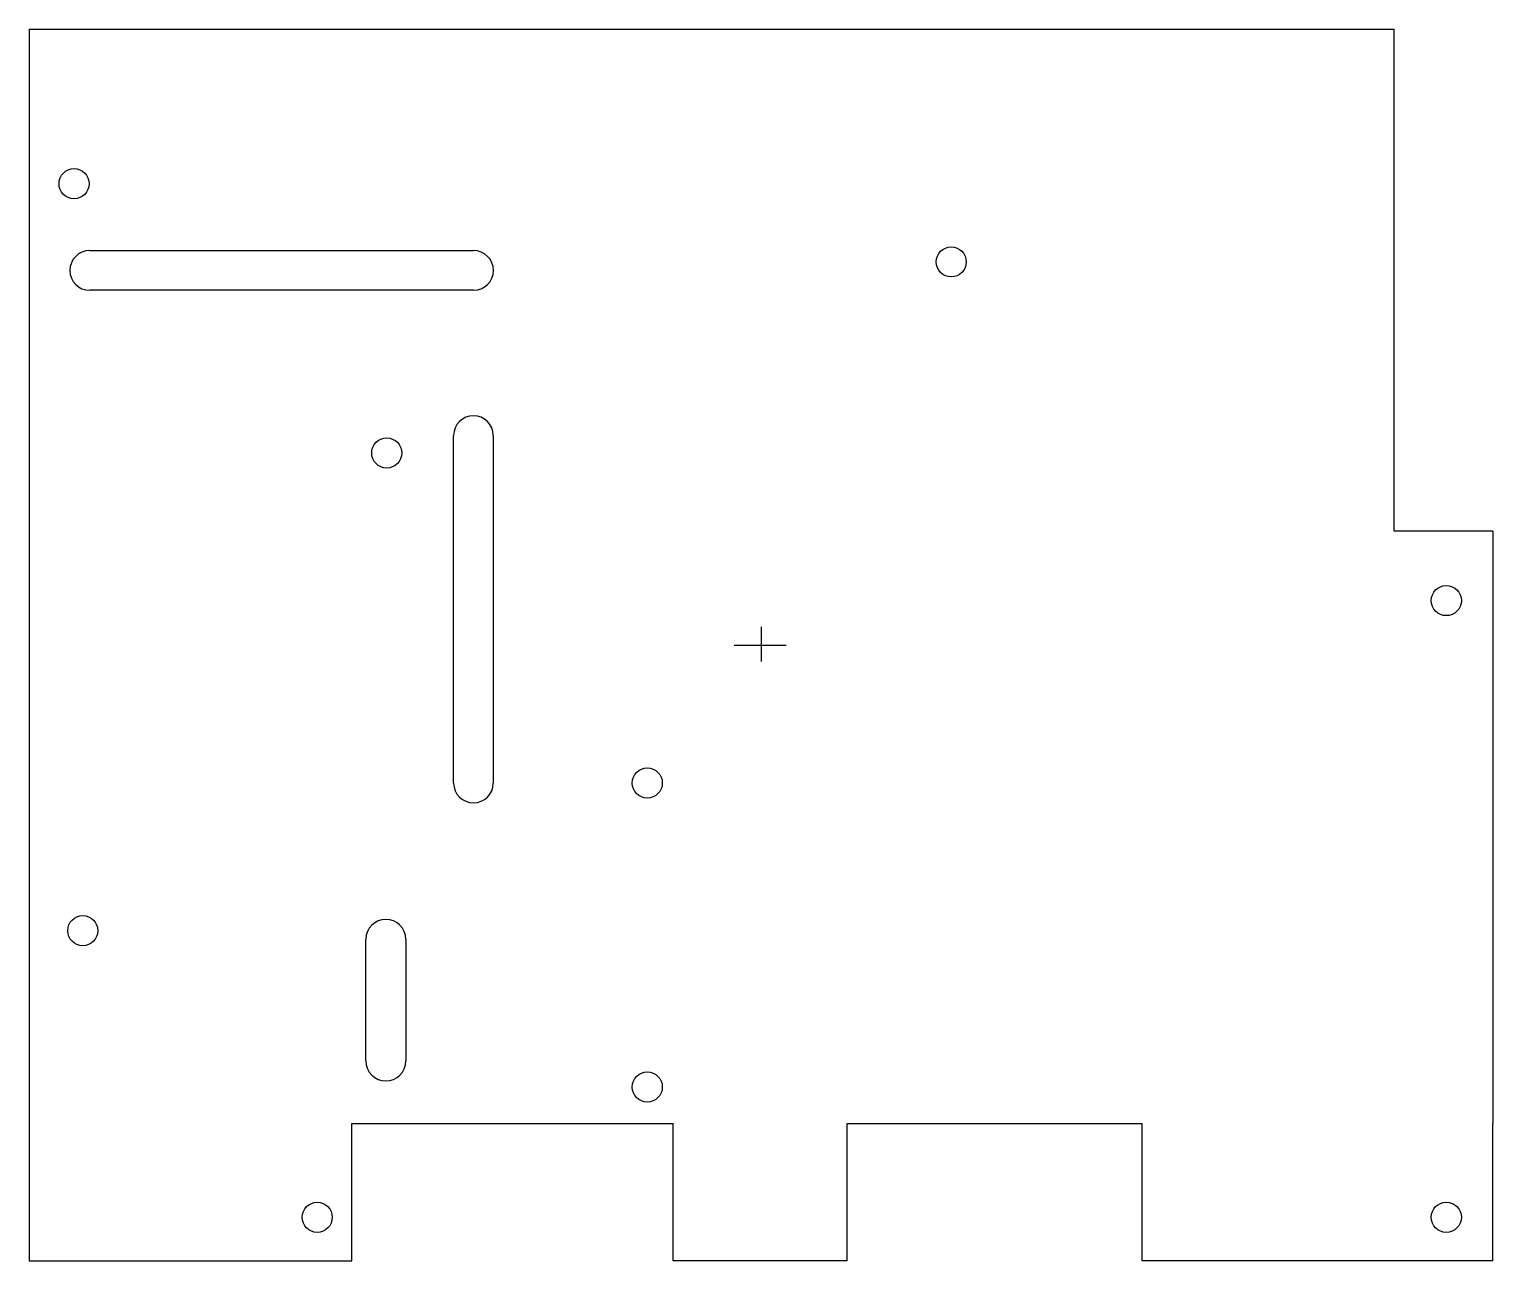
# Model space of a CAD drawing. Extents: x 38 to 145, y -159 to -69.
import ezdxf

# ---------------------------------------------------------------- set-up
doc = ezdxf.new("R2010")
doc.units = 0
doc.layers.add('BLACK', color=7, linetype='CONTINUOUS')

msp = doc.modelspace()

# ---------------------------------------------------------------- linework, layer by layer
at = {"layer": 'BLACK', "linetype": 'CONTINUOUS'}
for p, q in [((38, -68.72), (137.795, -68.72)), ((38, -68.72), (38, -158.75)), ((137.795, -105.41), (137.795, -68.72)), ((42.418, -84.9), (70.485, -84.9)), ((70.485, -87.8), (42.418, -87.8)), ((69.025, -123.825), (69.025, -98.425)), ((71.925, -98.425), (71.925, -123.825)), ((145, -105.41), (137.795, -105.41)), ((145, -105.41), (145, -148.72)), ((91.5, -112.395), (91.5, -114.935)), ((89.535, -113.735), (93.345, -113.735)), ((62.611, -144.145), (62.611, -135.255)), ((65.532, -135.255), (65.532, -144.145)), ((61.595, -158.75), (61.595, -148.72)), ((61.595, -148.72), (85.09, -148.72)), ((85.09, -158.75), (85.09, -148.72)), ((97.79, -148.72), (119.38, -148.72)), ((97.79, -158.75), (97.79, -148.72)), ((119.38, -158.75), (119.38, -148.72)), ((145, -158.75), (145, -148.72)), ((38, -158.75), (61.595, -158.75)), ((97.79, -158.75), (85.09, -158.75)), ((145, -158.75), (119.38, -158.75))]:
    msp.add_line(p, q, dxfattribs=at)
at = {"layer": 'BLACK'}
for centre in [(41.275, -80.01), (105.41, -85.725), (64.135, -99.695), (141.605, -110.49), (83.185, -123.825), (41.91, -134.62), (83.185, -146.05), (59.055, -155.575), (141.605, -155.575)]:
    msp.add_circle(centre, 1.1, dxfattribs=at)
for centre, radius, start, end in [((42.418, -86.35), 1.45, 90, 270), ((70.485, -86.35), 1.45, -90, 90), ((70.475, -98.425), 1.45, 0, 180), ((70.475, -123.825), 1.45, 180, 360), ((64.072, -135.255), 1.46, 0, 180), ((64.072, -144.145), 1.46, 180, 360)]:
    msp.add_arc(centre, radius, start, end, dxfattribs=at)

doc.saveas('drawing.dxf')
